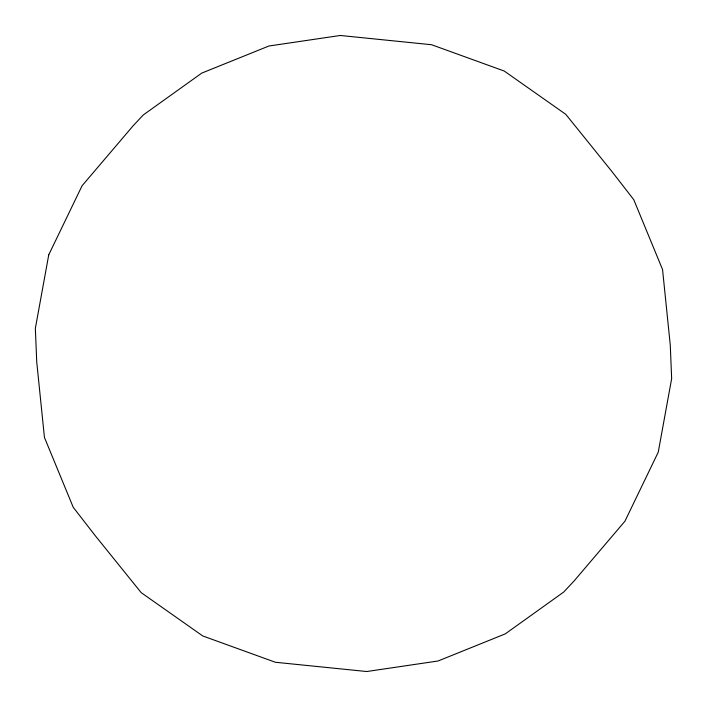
<?xml version="1.0" encoding="UTF-8"?>
<svg xmlns="http://www.w3.org/2000/svg" width="707" height="707" viewBox="0 0 707 707"><rect width="100%" height="100%" fill="white"/><g stroke="black" fill="none" stroke-linecap="round" stroke-linejoin="round"><path stroke-width="1.06" d="M48.748 254.829L35.35 328.366L36.729 361.913L44.444 437.465L73.228 507.299L94.95 535.314L141.197 592.652L202.741 635.947L275.394 662.265L366.721 671.526L438.075 660.992L505.266 633.887L563.718 592.042L573.916 581.163L624.917 521.245L658.252 452.171L671.65 378.634L670.271 345.087L662.556 269.535L633.772 199.701L612.05 171.686L565.803 114.348L504.259 71.054L431.606 44.735L340.279 35.474L268.925 46.008L201.734 73.113L143.282 114.958L133.084 125.837L82.083 185.755L48.748 254.829"/></g></svg>
